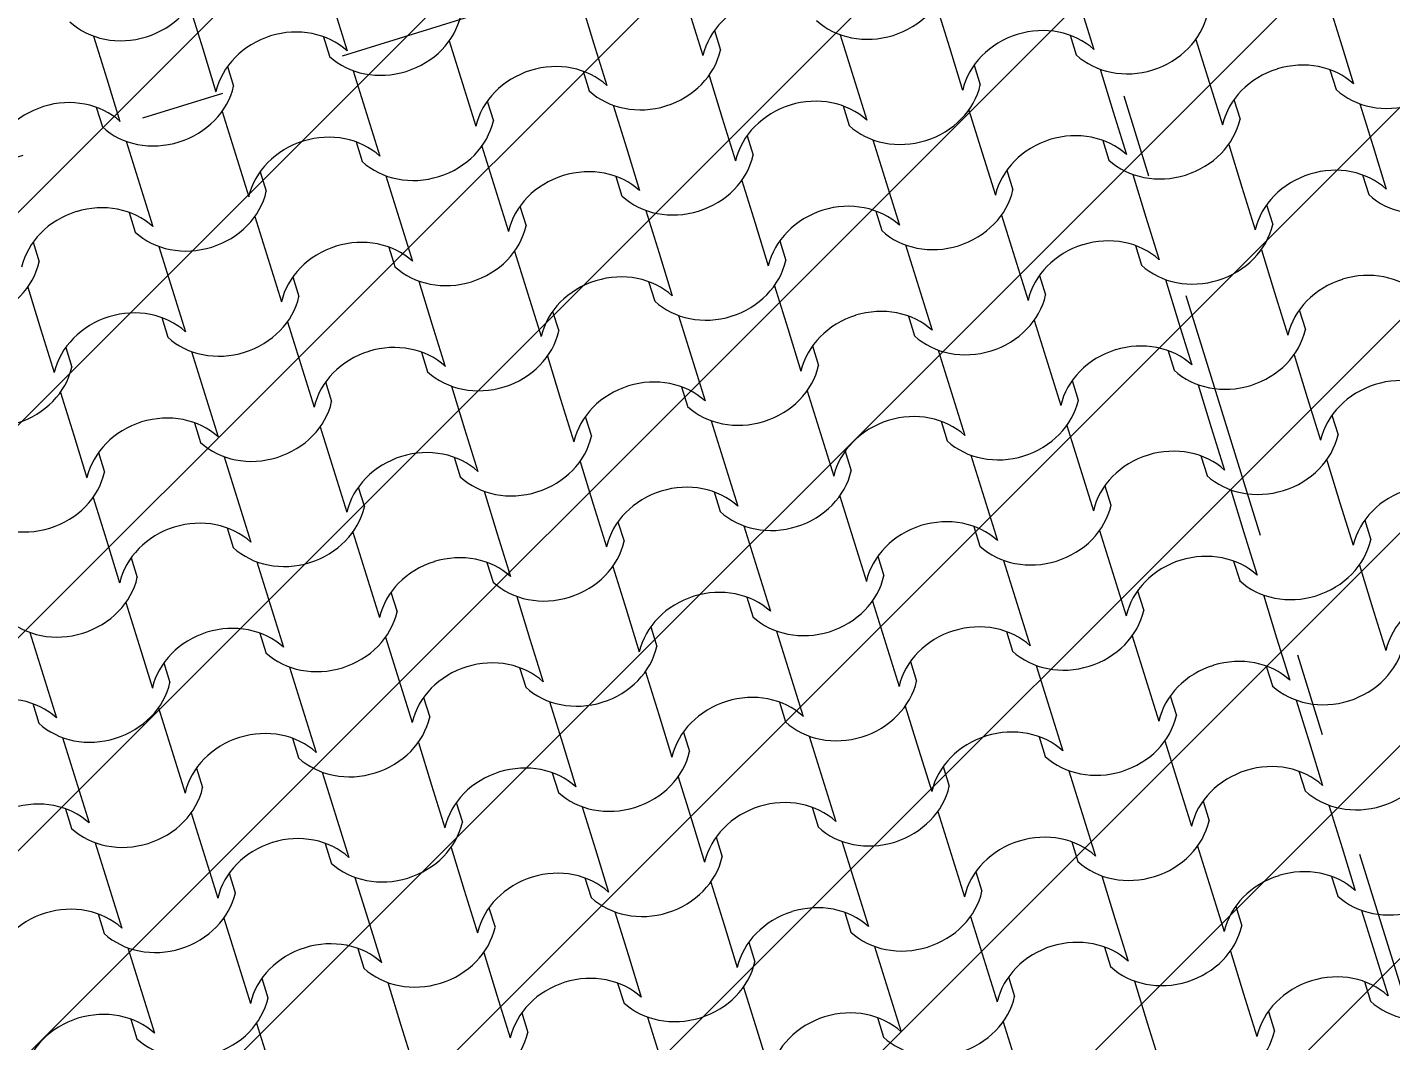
# Model space of a CAD drawing. Header units: metres. Extents: x -111189 to -108577, y -72951 to -72647.
# Drawn here: x -110188.942 to -110187.311, y -72663.861 to -72662.649 of the extents above; entities that cross this region are included whole.
import ezdxf

# ---------------------------------------------------------------- set-up
doc = ezdxf.new("R2010")
doc.units = ezdxf.units.M
doc.header["$MEASUREMENT"] = 0
doc.set_wipeout_variables(frame=1)
doc.linetypes.add('OTK - Traço Ponto CORTES_ALÇ', pattern=[0.6, 0.3, -0.15, 0, -0.15])
doc.linetypes.add('Wipeout_Contour', pattern=[1, 0, -1])
for name, color, linetype in [('00 - Cotas Implantação', 7, 'Continuous'), ('02 - PASSEIOS', 7, 'Continuous'), ('03 - COBERTURA', 7, 'Continuous'), ('13 - IMPLANTAÇÃO (apoio).Layer Apoio', 7, 'Continuous'), ('14 - CORTES.Marcadores', 7, 'Continuous')]:
    doc.layers.add(name, color=color, linetype=linetype)
doc.styles.add('ESTILO_GERADO_2', font='malgunsl.ttf')
doc.dimstyles.new('ESTILO_GERADO__1', dxfattribs={"dimtxt": 0.15, "dimasz": 0.095, "dimexe": 0.18, "dimexo": 0.5, "dimgap": 0, "dimtad": 1, "dimzin": 0, "dimdsep": 46, "dimtxsty": 'ESTILO_GERADO_2', "dimblk": 'ARROWHEAD_2', "dimblk1": 'ARROWHEAD_2', "dimblk2": 'ARROWHEAD_2', "dimcen": 0.09, "dimclrd": 7, "dimclre": 7, "dimclrt": 7, "dimadec": 0, "dimazin": 0, "dimtfac": 1, "dimtdec": 4, "dimtmove": 0, "dimatfit": 3, "dimfxl": 1, "dimtolj": 1, "dimtzin": 0, "dimarcsym": 0})

# ---------------------------------------------------------------- blocks, each defined once
blk = doc.blocks.new('Malha_8_1', base_point=(-111182.45, -72914.5203))
at = {"color": 254, "linetype": 'Wipeout_Contour', "lineweight": 0, "ltscale": 1861428.278801215}
blk.add_wipeout([(-111182.45, -72914.5203), (-111181.1398, -72916.9324), (-111179.283, -72920.3506), (-111178.6992, -72921.4255), (-111173.1932, -72931.5618), (-111171.3979, -72934.867), (-111163.9365, -72948.6033), (-111162.5896, -72948.18), (-111170.1617, -72934.1975), (-111171.9536, -72930.8885), (-111177.4458, -72920.7467), (-111178.0283, -72919.6711), (-111179.8807, -72916.2505), (-111181.0503, -72914.0907)], dxfattribs=at).dxf.layer = '02 - PASSEIOS'
blk = doc.blocks.new('Plano de Corte_1_1', base_point=(-111175.814, -72928.8103))
at = {"layer": '14 - CORTES.Marcadores', "color": 7, "linetype": 'OTK - Traço Ponto CORTES_ALÇ', "lineweight": 5}
blk.add_line((-111175.5275, -72928.7212), (-111154.4899, -72922.1814), dxfattribs=at)
blk = doc.blocks.new('*X121', base_point=(-110957.0649, -73026.2797))
at = {"layer": '03 - COBERTURA', "color": 253, "linetype": 'Continuous', "lineweight": 9}
for p, q in [((-111163.8794, -72925.1219), (-111163.8635, -72925.1729)), ((-111162.9862, -72925.1201), (-111162.9703, -72925.1712)), ((-111164.347, -72925.1293), (-111164.3311, -72925.1803)), ((-111164.1743, -72925.1316), (-111164.1584, -72925.1826)), ((-111163.7487, -72925.1372), (-111163.7328, -72925.1883)), ((-111163.4538, -72925.1276), (-111163.4379, -72925.1786)), ((-111163.2811, -72925.1298), (-111163.2652, -72925.1808)), ((-111163.7191, -72925.1583), (-111163.7118, -72925.1817)), ((-111164.4618, -72925.165), (-111164.4459, -72925.216)), ((-111164.1867, -72925.1657), (-111164.1794, -72925.1891)), ((-111164.0362, -72925.1707), (-111164.0204, -72925.2217)), ((-111163.8635, -72925.1729), (-111163.8477, -72925.2239)), ((-111163.5686, -72925.1633), (-111163.5527, -72925.2143)), ((-111163.2935, -72925.1639), (-111163.2862, -72925.1874)), ((-111163.143, -72925.1689), (-111163.1272, -72925.2199)), ((-111162.9703, -72925.1712), (-111162.9545, -72925.2222)), ((-111164.3311, -72925.1803), (-111164.3153, -72925.2314)), ((-111163.4379, -72925.1786), (-111163.4221, -72925.2296)), ((-111164.3015, -72925.2014), (-111164.2942, -72925.2248)), ((-111164.151, -72925.2064), (-111164.1352, -72925.2574)), ((-111163.876, -72925.207), (-111163.8687, -72925.2305)), ((-111163.4084, -72925.1996), (-111163.4011, -72925.2231)), ((-111163.2578, -72925.2046), (-111163.242, -72925.2556)), ((-111162.9828, -72925.2053), (-111162.9755, -72925.2287)), ((-111164.4459, -72925.216), (-111164.4301, -72925.2671)), ((-111164.0204, -72925.2217), (-111164.0045, -72925.2727)), ((-111163.7254, -72925.212), (-111163.7096, -72925.263)), ((-111163.5527, -72925.2143), (-111163.5369, -72925.2653)), ((-111163.1272, -72925.2199), (-111163.1113, -72925.2709)), ((-111163.0976, -72925.2409), (-111163.0903, -72925.2644)), ((-111164.4584, -72925.2501), (-111164.4511, -72925.2736)), ((-111164.3079, -72925.2551), (-111164.292, -72925.3061)), ((-111163.9908, -72925.2427), (-111163.9835, -72925.2662)), ((-111163.8403, -72925.2477), (-111163.8244, -72925.2987)), ((-111163.5652, -72925.2484), (-111163.5579, -72925.2718)), ((-111163.4147, -72925.2534), (-111163.3988, -72925.3044)), ((-111163.242, -72925.2556), (-111163.2261, -72925.3066)), ((-111162.9471, -72925.2459), (-111162.9312, -72925.297)), ((-111164.1352, -72925.2574), (-111164.1193, -72925.3084)), ((-111163.7096, -72925.263), (-111163.6937, -72925.314)), ((-111163.68, -72925.2841), (-111163.6727, -72925.3075)), ((-111163.5295, -72925.289), (-111163.5136, -72925.3401)), ((-111163.2544, -72925.2897), (-111163.2471, -72925.3132)), ((-111164.4227, -72925.2908), (-111164.4068, -72925.3418)), ((-111164.292, -72925.3061), (-111164.2761, -72925.3571)), ((-111164.1476, -72925.2915), (-111164.1403, -72925.3149)), ((-111163.9971, -72925.2965), (-111163.9812, -72925.3475)), ((-111163.8244, -72925.2987), (-111163.8085, -72925.3497)), ((-111163.3988, -72925.3044), (-111163.383, -72925.3554)), ((-111163.1039, -72925.2947), (-111163.0881, -72925.3457)), ((-111162.9312, -72925.297), (-111162.9154, -72925.348)), ((-111164.2624, -72925.3272), (-111164.2551, -72925.3506)), ((-111164.1119, -72925.3322), (-111164.0961, -72925.3832)), ((-111163.8369, -72925.3328), (-111163.8296, -72925.3563)), ((-111163.6863, -72925.3378), (-111163.6705, -72925.3888)), ((-111163.3693, -72925.3254), (-111163.362, -72925.3489)), ((-111163.2187, -72925.3304), (-111163.2029, -72925.3814)), ((-111162.9437, -72925.331), (-111162.9364, -72925.3545)), ((-111164.4068, -72925.3418), (-111164.391, -72925.3928)), ((-111163.9812, -72925.3475), (-111163.9654, -72925.3985)), ((-111163.5136, -72925.3401), (-111163.4978, -72925.3911)), ((-111163.0881, -72925.3457), (-111163.0722, -72925.3967)), ((-111163.9517, -72925.3685), (-111163.9444, -72925.392)), ((-111163.0585, -72925.3667), (-111163.0512, -72925.3902)), ((-111164.4193, -72925.3759), (-111164.412, -72925.3994)), ((-111164.2688, -72925.3809), (-111164.2529, -72925.4319)), ((-111164.0961, -72925.3832), (-111164.0802, -72925.4342)), ((-111163.8012, -72925.3735), (-111163.7853, -72925.4245)), ((-111163.5261, -72925.3742), (-111163.5188, -72925.3976)), ((-111163.3756, -72925.3791), (-111163.3597, -72925.4302)), ((-111163.2029, -72925.3814), (-111163.187, -72925.4324)), ((-111163.6705, -72925.3888), (-111163.6546, -72925.4398)), ((-111164.5341, -72925.4116), (-111164.5268, -72925.4351)), ((-111164.3836, -72925.4166), (-111164.3677, -72925.4676)), ((-111164.1085, -72925.4173), (-111164.1012, -72925.4407)), ((-111163.6409, -72925.4098), (-111163.6336, -72925.4333)), ((-111163.4904, -72925.4148), (-111163.4745, -72925.4658)), ((-111163.2153, -72925.4155), (-111163.208, -72925.4389)), ((-111164.2529, -72925.4319), (-111164.237, -72925.4829)), ((-111163.958, -72925.4222), (-111163.9421, -72925.4733)), ((-111163.7853, -72925.4245), (-111163.7694, -72925.4755)), ((-111163.3597, -72925.4302), (-111163.3439, -72925.4812)), ((-111163.0648, -72925.4205), (-111163.049, -72925.4715)), ((-111164.2233, -72925.453), (-111164.216, -72925.4764)), ((-111163.3301, -72925.4512), (-111163.3229, -72925.4746)), ((-111164.5404, -72925.4654), (-111164.5246, -72925.5164)), ((-111164.3677, -72925.4676), (-111164.3519, -72925.5186)), ((-111164.0728, -72925.4579), (-111164.057, -72925.509)), ((-111163.7977, -72925.4586), (-111163.7905, -72925.4821)), ((-111163.6472, -72925.4636), (-111163.6314, -72925.5146)), ((-111163.4745, -72925.4658), (-111163.4587, -72925.5169)), ((-111163.1796, -72925.4562), (-111163.1638, -72925.5072)), ((-111163.9421, -72925.4733), (-111163.9263, -72925.5243)), ((-111163.049, -72925.4715), (-111163.0331, -72925.5225)), ((-111164.3802, -72925.5017), (-111164.3729, -72925.5252)), ((-111163.9126, -72925.4943), (-111163.9053, -72925.5177)), ((-111163.7621, -72925.4993), (-111163.7462, -72925.5503)), ((-111163.487, -72925.4999), (-111163.4797, -72925.5234)), ((-111163.0194, -72925.4925), (-111163.0121, -72925.516)), ((-111164.5246, -72925.5164), (-111164.5087, -72925.5674)), ((-111164.2297, -72925.5067), (-111164.2138, -72925.5577)), ((-111164.057, -72925.509), (-111164.0411, -72925.56)), ((-111163.6314, -72925.5146), (-111163.6155, -72925.5656)), ((-111163.3365, -72925.5049), (-111163.3206, -72925.5559)), ((-111163.1638, -72925.5072), (-111163.1479, -72925.5582)), ((-111164.495, -72925.5374), (-111164.4877, -72925.5609)), ((-111164.3445, -72925.5424), (-111164.3286, -72925.5934)), ((-111164.0694, -72925.543), (-111164.0621, -72925.5665)), ((-111163.9189, -72925.548), (-111163.903, -72925.5991)), ((-111163.7462, -72925.5503), (-111163.7303, -72925.6013)), ((-111163.6018, -72925.5356), (-111163.5945, -72925.5591)), ((-111163.4513, -72925.5406), (-111163.4354, -72925.5916)), ((-111163.1762, -72925.5413), (-111163.1689, -72925.5647)), ((-111163.0257, -72925.5463), (-111163.0099, -72925.5973)), ((-111164.2138, -72925.5577), (-111164.1979, -72925.6087)), ((-111163.3206, -72925.5559), (-111163.3048, -72925.607)), ((-111164.1842, -72925.5787), (-111164.1769, -72925.6022)), ((-111163.291, -72925.577), (-111163.2838, -72925.6004)), ((-111163.1405, -72925.582), (-111163.1247, -72925.633)), ((-111164.5013, -72925.5911), (-111164.4855, -72925.6422)), ((-111164.3286, -72925.5934), (-111164.3128, -72925.6444)), ((-111164.0337, -72925.5837), (-111164.0179, -72925.6347)), ((-111163.903, -72925.5991), (-111163.8872, -72925.6501)), ((-111163.7586, -72925.5844), (-111163.7514, -72925.6078)), ((-111163.6081, -72925.5894), (-111163.5923, -72925.6404)), ((-111163.4354, -72925.5916), (-111163.4196, -72925.6427)), ((-111163.0099, -72925.5973), (-111162.994, -72925.6483)), ((-111164.3411, -72925.6275), (-111164.3338, -72925.651)), ((-111163.8735, -72925.6201), (-111163.8662, -72925.6435)), ((-111163.723, -72925.6251), (-111163.7071, -72925.6761)), ((-111163.4479, -72925.6257), (-111163.4406, -72925.6492)), ((-111163.2974, -72925.6307), (-111163.2815, -72925.6817)), ((-111162.9803, -72925.6183), (-111162.973, -72925.6418)), ((-111164.4855, -72925.6422), (-111164.4696, -72925.6932)), ((-111164.1906, -72925.6325), (-111164.1747, -72925.6835)), ((-111164.0179, -72925.6347), (-111164.002, -72925.6858)), ((-111163.5923, -72925.6404), (-111163.5764, -72925.6914)), ((-111163.1247, -72925.633), (-111163.1088, -72925.684)), ((-111164.4559, -72925.6632), (-111164.4486, -72925.6866)), ((-111163.5627, -72925.6614), (-111163.5554, -72925.6849)), ((-111164.3054, -72925.6682), (-111164.2895, -72925.7192)), ((-111164.0303, -72925.6688), (-111164.023, -72925.6923)), ((-111163.8798, -72925.6738), (-111163.8639, -72925.7248)), ((-111163.7071, -72925.6761), (-111163.6912, -72925.7271)), ((-111163.4122, -72925.6664), (-111163.3963, -72925.7174)), ((-111163.1371, -72925.6671), (-111163.1298, -72925.6905)), ((-111162.9866, -72925.6721), (-111162.9708, -72925.7231)), ((-111164.1747, -72925.6835), (-111164.1588, -72925.7345)), ((-111163.2815, -72925.6817), (-111163.2657, -72925.7327)), ((-111164.1451, -72925.7045), (-111164.1378, -72925.728)), ((-111163.9946, -72925.7095), (-111163.9788, -72925.7605)), ((-111163.7195, -72925.7102), (-111163.7123, -72925.7336)), ((-111163.2519, -72925.7028), (-111163.2447, -72925.7262)), ((-111163.1014, -72925.7078), (-111163.0856, -72925.7588)), ((-111164.4622, -72925.7169), (-111164.4464, -72925.7679)), ((-111164.2895, -72925.7192), (-111164.2737, -72925.7702)), ((-111163.8639, -72925.7248), (-111163.8481, -72925.7759)), ((-111163.569, -72925.7152), (-111163.5532, -72925.7662)), ((-111163.3963, -72925.7174), (-111163.3805, -72925.7684)), ((-111162.9708, -72925.7231), (-111162.9549, -72925.7741)), ((-111163.8344, -72925.7459), (-111163.8271, -72925.7693)), ((-111162.9412, -72925.7441), (-111162.9339, -72925.7676)), ((-111164.302, -72925.7533), (-111164.2947, -72925.7767)), ((-111164.1515, -72925.7583), (-111164.1356, -72925.8093)), ((-111163.9788, -72925.7605), (-111163.9629, -72925.8115)), ((-111163.6839, -72925.7509), (-111163.668, -72925.8019)), ((-111163.4088, -72925.7515), (-111163.4015, -72925.775)), ((-111163.2583, -72925.7565), (-111163.2424, -72925.8075)), ((-111163.0856, -72925.7588), (-111163.0697, -72925.8098)), ((-111164.4464, -72925.7679), (-111164.4305, -72925.819)), ((-111163.5532, -72925.7662), (-111163.5373, -72925.8172)), ((-111164.4168, -72925.789), (-111164.4095, -72925.8124)), ((-111164.2663, -72925.794), (-111164.2504, -72925.845)), ((-111163.9912, -72925.7946), (-111163.9839, -72925.8181)), ((-111163.5236, -72925.7872), (-111163.5163, -72925.8107)), ((-111163.3731, -72925.7922), (-111163.3572, -72925.8432)), ((-111163.098, -72925.7929), (-111163.0907, -72925.8163)), ((-111164.1356, -72925.8093), (-111164.1197, -72925.8603)), ((-111163.8407, -72925.7996), (-111163.8248, -72925.8506)), ((-111163.668, -72925.8019), (-111163.6521, -72925.8529)), ((-111163.2424, -72925.8075), (-111163.2266, -72925.8585)), ((-111162.9475, -72925.7979), (-111162.9317, -72925.8489)), ((-111164.4231, -72925.8427), (-111164.4073, -72925.8937)), ((-111164.106, -72925.8303), (-111164.0987, -72925.8538)), ((-111163.9555, -72925.8353), (-111163.9397, -72925.8863)), ((-111163.6804, -72925.836), (-111163.6731, -72925.8594)), ((-111163.5299, -72925.841), (-111163.5141, -72925.892)), ((-111163.3572, -72925.8432), (-111163.3414, -72925.8942)), ((-111163.2128, -72925.8286), (-111163.2055, -72925.852)), ((-111163.0623, -72925.8335), (-111163.0465, -72925.8846)), ((-111164.2504, -72925.845), (-111164.2346, -72925.896)), ((-111163.8248, -72925.8506), (-111163.809, -72925.9016)), ((-111162.9317, -72925.8489), (-111162.9158, -72925.8999)), ((-111163.7953, -72925.8717), (-111163.788, -72925.8951)), ((-111163.6447, -72925.8767), (-111163.6289, -72925.9277)), ((-111164.5379, -72925.8784), (-111164.5221, -72925.9294)), ((-111164.2629, -72925.8791), (-111164.2556, -72925.9025)), ((-111164.1124, -72925.8841), (-111164.0965, -72925.9351)), ((-111163.9397, -72925.8863), (-111163.9238, -72925.9373)), ((-111163.5141, -72925.892), (-111163.4982, -72925.943)), ((-111163.3697, -72925.8773), (-111163.3624, -72925.9008)), ((-111163.2192, -72925.8823), (-111163.2033, -72925.9333)), ((-111163.0465, -72925.8846), (-111163.0306, -72925.9356)), ((-111164.4073, -72925.8937), (-111164.3914, -72925.9448)), ((-111164.3777, -72925.9148), (-111164.3704, -72925.9382)), ((-111164.2272, -72925.9198), (-111164.2113, -72925.9708)), ((-111163.9521, -72925.9204), (-111163.9448, -72925.9439)), ((-111163.8016, -72925.9254), (-111163.7857, -72925.9764)), ((-111163.4845, -72925.913), (-111163.4772, -72925.9365)), ((-111163.334, -72925.918), (-111163.3181, -72925.969)), ((-111163.0589, -72925.9187), (-111163.0516, -72925.9421)), ((-111164.5221, -72925.9294), (-111164.5062, -72925.9804)), ((-111164.0965, -72925.9351), (-111164.0806, -72925.9861)), ((-111163.6289, -72925.9277), (-111163.613, -72925.9787)), ((-111163.2033, -72925.9333), (-111163.1875, -72925.9843)), ((-111164.0669, -72925.9561), (-111164.0596, -72925.9796)), ((-111163.1737, -72925.9543), (-111163.1664, -72925.9778)), ((-111164.5345, -72925.9635), (-111164.5272, -72925.987)), ((-111164.384, -72925.9685), (-111164.3681, -72926.0195)), ((-111164.2113, -72925.9708), (-111164.1954, -72926.0218)), ((-111163.9164, -72925.9611), (-111163.9005, -72926.0121)), ((-111163.6413, -72925.9618), (-111163.634, -72925.9852)), ((-111163.4908, -72925.9667), (-111163.475, -72926.0178)), ((-111163.3181, -72925.969), (-111163.3023, -72926.02)), ((-111163.0232, -72925.9593), (-111163.0074, -72926.0103)), ((-111163.7857, -72925.9764), (-111163.7699, -72926.0274)), ((-111164.4988, -72926.0042), (-111164.483, -72926.0552)), ((-111164.2238, -72926.0049), (-111164.2165, -72926.0283)), ((-111163.7562, -72925.9975), (-111163.7489, -72926.0209)), ((-111163.6056, -72926.0024), (-111163.5898, -72926.0535)), ((-111163.3306, -72926.0031), (-111163.3233, -72926.0266)), ((-111164.3681, -72926.0195), (-111164.3523, -72926.0705)), ((-111164.0732, -72926.0099), (-111164.0574, -72926.0609)), ((-111163.9005, -72926.0121), (-111163.8847, -72926.0631)), ((-111163.475, -72926.0178), (-111163.4591, -72926.0688)), ((-111163.1801, -72926.0081), (-111163.1642, -72926.0591)), ((-111163.0074, -72926.0103), (-111162.9915, -72926.0614)), ((-111163.4454, -72926.0388), (-111163.4381, -72926.0622)), ((-111164.483, -72926.0552), (-111164.4671, -72926.1062)), ((-111164.3386, -72926.0406), (-111164.3313, -72926.064)), ((-111164.1881, -72926.0455), (-111164.1722, -72926.0966)), ((-111163.913, -72926.0462), (-111163.9057, -72926.0697)), ((-111163.7625, -72926.0512), (-111163.7466, -72926.1022)), ((-111163.5898, -72926.0535), (-111163.5739, -72926.1045)), ((-111163.2949, -72926.0438), (-111163.279, -72926.0948)), ((-111163.0198, -72926.0444), (-111163.0125, -72926.0679)), ((-111164.0574, -72926.0609), (-111164.0415, -72926.1119)), ((-111163.1642, -72926.0591), (-111163.1484, -72926.1101)), ((-111164.0278, -72926.0819), (-111164.0205, -72926.1054)), ((-111163.8773, -72926.0869), (-111163.8614, -72926.1379)), ((-111163.6022, -72926.0875), (-111163.5949, -72926.111)), ((-111163.1346, -72926.0801), (-111163.1273, -72926.1036)), ((-111162.9841, -72926.0851), (-111162.9683, -72926.1361)), ((-111164.4954, -72926.0893), (-111164.4881, -72926.1128)), ((-111164.3449, -72926.0943), (-111164.329, -72926.1453)), ((-111164.1722, -72926.0966), (-111164.1563, -72926.1476)), ((-111163.7466, -72926.1022), (-111163.7308, -72926.1532)), ((-111163.4517, -72926.0925), (-111163.4359, -72926.1436)), ((-111163.279, -72926.0948), (-111163.2632, -72926.1458)), ((-111164.4597, -72926.13), (-111164.4439, -72926.181)), ((-111164.1846, -72926.1307), (-111164.1774, -72926.1541)), ((-111164.0341, -72926.1356), (-111164.0183, -72926.1867)), ((-111163.8614, -72926.1379), (-111163.8456, -72926.1889)), ((-111163.717, -72926.1232), (-111163.7098, -72926.1467)), ((-111163.5665, -72926.1282), (-111163.5507, -72926.1792)), ((-111163.2915, -72926.1289), (-111163.2842, -72926.1523)), ((-111163.141, -72926.1339), (-111163.1251, -72926.1849)), ((-111162.9683, -72926.1361), (-111162.9524, -72926.1872)), ((-111164.329, -72926.1453), (-111164.3132, -72926.1963)), ((-111163.4359, -72926.1436), (-111163.42, -72926.1946)), ((-111164.2995, -72926.1663), (-111164.2922, -72926.1898)), ((-111163.4063, -72926.1646), (-111163.399, -72926.188)), ((-111163.2558, -72926.1696), (-111163.2399, -72926.2206)), ((-111162.9807, -72926.1702), (-111162.9734, -72926.1937)), ((-111164.4439, -72926.181), (-111164.428, -72926.232)), ((-111164.149, -72926.1713), (-111164.1331, -72926.2223)), ((-111164.0183, -72926.1867), (-111164.0024, -72926.2377)), ((-111163.8739, -72926.172), (-111163.8666, -72926.1954)), ((-111163.7234, -72926.177), (-111163.7075, -72926.228)), ((-111163.5507, -72926.1792), (-111163.5348, -72926.2303)), ((-111163.1251, -72926.1849), (-111163.1093, -72926.2359)), ((-111164.4563, -72926.2151), (-111164.449, -72926.2386)), ((-111163.9887, -72926.2077), (-111163.9814, -72926.2311)), ((-111163.8382, -72926.2127), (-111163.8223, -72926.2637)), ((-111163.5631, -72926.2133), (-111163.5558, -72926.2368)), ((-111163.4126, -72926.2183), (-111163.3968, -72926.2693)), ((-111163.0955, -72926.2059), (-111163.0882, -72926.2294)), ((-111162.945, -72926.2109), (-111162.9292, -72926.2619)), ((-111164.3058, -72926.2201), (-111164.2899, -72926.2711)), ((-111164.1331, -72926.2223), (-111164.1172, -72926.2734)), ((-111163.7075, -72926.228), (-111163.6917, -72926.279)), ((-111163.2399, -72926.2206), (-111163.2241, -72926.2716)), ((-111163.6779, -72926.249), (-111163.6707, -72926.2725)), ((-111164.4206, -72926.2558), (-111164.4048, -72926.3068)), ((-111164.1455, -72926.2564), (-111164.1383, -72926.2799)), ((-111163.995, -72926.2614), (-111163.9792, -72926.3124)), ((-111163.8223, -72926.2637), (-111163.8065, -72926.3147)), ((-111163.5274, -72926.254), (-111163.5116, -72926.305)), ((-111163.2524, -72926.2547), (-111163.2451, -72926.2781)), ((-111163.1019, -72926.2597), (-111163.086, -72926.3107)), ((-111162.9292, -72926.2619), (-111162.9133, -72926.3129)), ((-111164.2899, -72926.2711), (-111164.2741, -72926.3221)), ((-111163.3968, -72926.2693), (-111163.3809, -72926.3204)), ((-111164.2604, -72926.2921), (-111164.2531, -72926.3156)), ((-111164.1099, -72926.2971), (-111164.094, -72926.3481)), ((-111163.8348, -72926.2978), (-111163.8275, -72926.3212)), ((-111163.3672, -72926.2904), (-111163.3599, -72926.3138)), ((-111163.2167, -72926.2954), (-111163.2008, -72926.3464)), ((-111162.9416, -72926.296), (-111162.9343, -72926.3195)), ((-111164.4048, -72926.3068), (-111164.3889, -72926.3578)), ((-111163.9792, -72926.3124), (-111163.9633, -72926.3635)), ((-111163.6843, -72926.3028), (-111163.6684, -72926.3538)), ((-111163.5116, -72926.305), (-111163.4957, -72926.356)), ((-111163.086, -72926.3107), (-111163.0701, -72926.3617)), ((-111163.9496, -72926.3335), (-111163.9423, -72926.3569)), ((-111163.0564, -72926.3317), (-111163.0491, -72926.3552)), ((-111164.4172, -72926.3409), (-111164.4099, -72926.3643)), ((-111164.2667, -72926.3459), (-111164.2508, -72926.3969)), ((-111164.094, -72926.3481), (-111164.0781, -72926.3992)), ((-111163.7991, -72926.3385), (-111163.7832, -72926.3895)), ((-111163.524, -72926.3391), (-111163.5167, -72926.3626)), ((-111163.3735, -72926.3441), (-111163.3577, -72926.3951)), ((-111163.2008, -72926.3464), (-111163.185, -72926.3974)), ((-111163.6684, -72926.3538), (-111163.6526, -72926.4048))]:
    blk.add_line(p, q, dxfattribs=at)
for centre, major_axis, start_param, end_param in [((-111164.4225, -72925.0888), (0.0878, 0.0273), 3.607672, 5.817106), ((-111163.5293, -72925.0871), (0.0878, 0.0273), 3.607672, 5.817106), ((-111163.6432, -72925.1989), (0.0883, 0.0274), 1.573772, 2.670554), ((-111164.1117, -72925.1302), (0.0878, 0.0273), 3.607672, 5.817106), ((-111163.2186, -72925.1284), (0.0878, 0.0273), 3.607672, 5.817106), ((-111164.2262, -72925.2422), (0.0883, 0.0274), 0.471039, 1.56782), ((-111163.333, -72925.2404), (0.0883, 0.0274), 0.471039, 1.56782), ((-111164.2257, -72925.242), (0.0883, 0.0274), 1.573772, 2.670554), ((-111163.3325, -72925.2402), (0.0883, 0.0274), 1.573772, 2.670554), ((-111163.801, -72925.1715), (0.0878, 0.0273), 3.607672, 5.817106), ((-111162.9078, -72925.1698), (0.0878, 0.0273), 3.607672, 5.817106), ((-111163.9149, -72925.2834), (0.0883, 0.0274), 1.573772, 2.670554), ((-111163.9154, -72925.2835), (0.0883, 0.0274), 0.471039, 1.56782), ((-111163.0217, -72925.2816), (0.0883, 0.0274), 1.573772, 2.670554), ((-111163.0222, -72925.2817), (0.0883, 0.0274), 0.471039, 1.56782), ((-111163.4902, -72925.2129), (0.0878, 0.0273), 3.607672, 5.817106), ((-111164.4978, -72925.3266), (0.0883, 0.0274), 0.471039, 1.56782), ((-111164.3834, -72925.2146), (0.0878, 0.0273), 3.607672, 5.817106), ((-111163.6047, -72925.3249), (0.0883, 0.0274), 0.471039, 1.56782), ((-111164.4973, -72925.3265), (0.0883, 0.0274), 1.573772, 2.670554), ((-111163.6041, -72925.3247), (0.0883, 0.0274), 1.573772, 2.670554), ((-111164.0726, -72925.256), (0.0878, 0.0273), 3.607672, 5.817106), ((-111163.1795, -72925.2542), (0.0878, 0.0273), 3.607672, 5.817106), ((-111164.1871, -72925.368), (0.0883, 0.0274), 0.471039, 1.56782), ((-111163.2934, -72925.366), (0.0883, 0.0274), 1.573772, 2.670554), ((-111163.2939, -72925.3662), (0.0883, 0.0274), 0.471039, 1.56782), ((-111164.1866, -72925.3678), (0.0883, 0.0274), 1.573772, 2.670554), ((-111162.8687, -72925.2956), (0.0878, 0.0273), 3.607672, 5.817106), ((-111163.8763, -72925.4093), (0.0883, 0.0274), 0.471039, 1.56782), ((-111163.7619, -72925.2973), (0.0878, 0.0273), 3.607672, 5.817106), ((-111162.9831, -72925.4075), (0.0883, 0.0274), 0.471039, 1.56782), ((-111163.8758, -72925.4091), (0.0883, 0.0274), 1.573772, 2.670554), ((-111162.9826, -72925.4074), (0.0883, 0.0274), 1.573772, 2.670554), ((-111164.3443, -72925.3404), (0.0878, 0.0273), 3.607672, 5.817106), ((-111163.4511, -72925.3387), (0.0878, 0.0273), 3.607672, 5.817106), ((-111164.4587, -72925.4524), (0.0883, 0.0274), 0.471039, 1.56782), ((-111163.5656, -72925.4506), (0.0883, 0.0274), 0.471039, 1.56782), ((-111164.4582, -72925.4522), (0.0883, 0.0274), 1.573772, 2.670554), ((-111163.565, -72925.4505), (0.0883, 0.0274), 1.573772, 2.670554), ((-111164.0335, -72925.3818), (0.0878, 0.0273), 3.607672, 5.817106), ((-111163.1404, -72925.38), (0.0878, 0.0273), 3.607672, 5.817106), ((-111164.1474, -72925.4936), (0.0883, 0.0274), 1.573772, 2.670554), ((-111164.148, -72925.4938), (0.0883, 0.0274), 0.471039, 1.56782), ((-111163.2543, -72925.4918), (0.0883, 0.0274), 1.573772, 2.670554), ((-111163.2548, -72925.492), (0.0883, 0.0274), 0.471039, 1.56782), ((-111164.616, -72925.4249), (0.0878, 0.0273), 3.607672, 5.817106), ((-111163.7228, -72925.4231), (0.0878, 0.0273), 3.607672, 5.817106), ((-111163.8372, -72925.5351), (0.0883, 0.0274), 0.471039, 1.56782), ((-111162.944, -72925.5333), (0.0883, 0.0274), 0.471039, 1.56782), ((-111163.8367, -72925.5349), (0.0883, 0.0274), 1.573772, 2.670554), ((-111162.9435, -72925.5332), (0.0883, 0.0274), 1.573772, 2.670554), ((-111164.3052, -72925.4662), (0.0878, 0.0273), 3.607672, 5.817106), ((-111163.412, -72925.4645), (0.0878, 0.0273), 3.607672, 5.817106), ((-111164.4191, -72925.578), (0.0883, 0.0274), 1.573772, 2.670554), ((-111164.4196, -72925.5782), (0.0883, 0.0274), 0.471039, 1.56782), ((-111163.5259, -72925.5763), (0.0883, 0.0274), 1.573772, 2.670554), ((-111163.5265, -72925.5764), (0.0883, 0.0274), 0.471039, 1.56782), ((-111163.9944, -72925.5076), (0.0878, 0.0273), 3.607672, 5.817106), ((-111163.1013, -72925.5058), (0.0878, 0.0273), 3.607672, 5.817106), ((-111164.1089, -72925.6195), (0.0883, 0.0274), 0.471039, 1.56782), ((-111163.2157, -72925.6178), (0.0883, 0.0274), 0.471039, 1.56782), ((-111164.1083, -72925.6194), (0.0883, 0.0274), 1.573772, 2.670554), ((-111163.2152, -72925.6176), (0.0883, 0.0274), 1.573772, 2.670554), ((-111164.5769, -72925.5507), (0.0878, 0.0273), 3.607672, 5.817106), ((-111163.6837, -72925.5489), (0.0878, 0.0273), 3.607672, 5.817106), ((-111163.7976, -72925.6607), (0.0883, 0.0274), 1.573772, 2.670554), ((-111163.7981, -72925.6609), (0.0883, 0.0274), 0.471039, 1.56782), ((-111162.9044, -72925.659), (0.0883, 0.0274), 1.573772, 2.670554), ((-111162.9049, -72925.6591), (0.0883, 0.0274), 0.471039, 1.56782), ((-111164.2661, -72925.592), (0.0878, 0.0273), 3.607672, 5.817106), ((-111163.4874, -72925.7022), (0.0883, 0.0274), 0.471039, 1.56782), ((-111163.3729, -72925.5902), (0.0878, 0.0273), 3.607672, 5.817106), ((-111164.38, -72925.7038), (0.0883, 0.0274), 1.573772, 2.670554), ((-111164.3805, -72925.704), (0.0883, 0.0274), 0.471039, 1.56782), ((-111163.4868, -72925.7021), (0.0883, 0.0274), 1.573772, 2.670554), ((-111163.9553, -72925.6333), (0.0878, 0.0273), 3.607672, 5.817106), ((-111163.0622, -72925.6316), (0.0878, 0.0273), 3.607672, 5.817106), ((-111164.0698, -72925.7453), (0.0883, 0.0274), 0.471039, 1.56782), ((-111163.1766, -72925.7436), (0.0883, 0.0274), 0.471039, 1.56782), ((-111164.0692, -72925.7452), (0.0883, 0.0274), 1.573772, 2.670554), ((-111163.1761, -72925.7434), (0.0883, 0.0274), 1.573772, 2.670554), ((-111164.5378, -72925.6765), (0.0878, 0.0273), 3.607672, 5.817106), ((-111163.6446, -72925.6747), (0.0878, 0.0273), 3.607672, 5.817106), ((-111163.7585, -72925.7865), (0.0883, 0.0274), 1.573772, 2.670554), ((-111163.759, -72925.7867), (0.0883, 0.0274), 0.471039, 1.56782), ((-111162.8653, -72925.7847), (0.0883, 0.0274), 1.573772, 2.670554), ((-111164.227, -72925.7178), (0.0878, 0.0273), 3.607672, 5.817106), ((-111163.3338, -72925.716), (0.0878, 0.0273), 3.607672, 5.817106), ((-111164.3414, -72925.8298), (0.0883, 0.0274), 0.471039, 1.56782), ((-111163.4482, -72925.828), (0.0883, 0.0274), 0.471039, 1.56782), ((-111164.3409, -72925.8296), (0.0883, 0.0274), 1.573772, 2.670554), ((-111163.4477, -72925.8278), (0.0883, 0.0274), 1.573772, 2.670554), ((-111163.9162, -72925.7591), (0.0878, 0.0273), 3.607672, 5.817106), ((-111163.0231, -72925.7574), (0.0878, 0.0273), 3.607672, 5.817106), ((-111164.0301, -72925.871), (0.0883, 0.0274), 1.573772, 2.670554), ((-111164.0307, -72925.8711), (0.0883, 0.0274), 0.471039, 1.56782), ((-111163.137, -72925.8692), (0.0883, 0.0274), 1.573772, 2.670554), ((-111163.1375, -72925.8694), (0.0883, 0.0274), 0.471039, 1.56782), ((-111163.6055, -72925.8005), (0.0878, 0.0273), 3.607672, 5.817106), ((-111164.4986, -72925.8022), (0.0878, 0.0273), 3.607672, 5.817106), ((-111163.7199, -72925.9125), (0.0883, 0.0274), 0.471039, 1.56782), ((-111163.7194, -72925.9123), (0.0883, 0.0274), 1.573772, 2.670554), ((-111162.8262, -72925.9105), (0.0883, 0.0274), 1.573772, 2.670554), ((-111164.1879, -72925.8436), (0.0878, 0.0273), 3.607672, 5.817106), ((-111163.2947, -72925.8418), (0.0878, 0.0273), 3.607672, 5.817106), ((-111164.3023, -72925.9556), (0.0883, 0.0274), 0.471039, 1.56782), ((-111163.4086, -72925.9536), (0.0883, 0.0274), 1.573772, 2.670554), ((-111163.4091, -72925.9538), (0.0883, 0.0274), 0.471039, 1.56782), ((-111164.3018, -72925.9554), (0.0883, 0.0274), 1.573772, 2.670554), ((-111162.984, -72925.8832), (0.0878, 0.0273), 3.607672, 5.817106), ((-111163.9916, -72925.9969), (0.0883, 0.0274), 0.471039, 1.56782), ((-111163.8771, -72925.8849), (0.0878, 0.0273), 3.607672, 5.817106), ((-111163.0984, -72925.9951), (0.0883, 0.0274), 0.471039, 1.56782), ((-111163.991, -72925.9967), (0.0883, 0.0274), 1.573772, 2.670554), ((-111163.0979, -72925.995), (0.0883, 0.0274), 1.573772, 2.670554), ((-111164.4595, -72925.928), (0.0878, 0.0273), 3.607672, 5.817106), ((-111163.5664, -72925.9263), (0.0878, 0.0273), 3.607672, 5.817106), ((-111164.574, -72926.04), (0.0883, 0.0274), 0.471039, 1.56782), ((-111163.6808, -72926.0382), (0.0883, 0.0274), 0.471039, 1.56782), ((-111163.6803, -72926.0381), (0.0883, 0.0274), 1.573772, 2.670554), ((-111164.1488, -72925.9694), (0.0878, 0.0273), 3.607672, 5.817106), ((-111163.2556, -72925.9676), (0.0878, 0.0273), 3.607672, 5.817106), ((-111164.2627, -72926.0812), (0.0883, 0.0274), 1.573772, 2.670554), ((-111164.2632, -72926.0814), (0.0883, 0.0274), 0.471039, 1.56782), ((-111163.3695, -72926.0794), (0.0883, 0.0274), 1.573772, 2.670554), ((-111163.37, -72926.0796), (0.0883, 0.0274), 0.471039, 1.56782), ((-111163.838, -72926.0107), (0.0878, 0.0273), 3.607672, 5.817106), ((-111162.9448, -72926.0089), (0.0878, 0.0273), 3.607672, 5.817106), ((-111163.9525, -72926.1227), (0.0883, 0.0274), 0.471039, 1.56782), ((-111163.0593, -72926.1209), (0.0883, 0.0274), 0.471039, 1.56782), ((-111163.9519, -72926.1225), (0.0883, 0.0274), 1.573772, 2.670554), ((-111163.0588, -72926.1208), (0.0883, 0.0274), 1.573772, 2.670554), ((-111164.4204, -72926.0538), (0.0878, 0.0273), 3.607672, 5.817106), ((-111163.5273, -72926.0521), (0.0878, 0.0273), 3.607672, 5.817106), ((-111164.5349, -72926.1658), (0.0883, 0.0274), 0.471039, 1.56782), ((-111163.6412, -72926.1639), (0.0883, 0.0274), 1.573772, 2.670554), ((-111163.6417, -72926.164), (0.0883, 0.0274), 0.471039, 1.56782), ((-111164.1097, -72926.0952), (0.0878, 0.0273), 3.607672, 5.817106), ((-111163.2165, -72926.0934), (0.0878, 0.0273), 3.607672, 5.817106), ((-111164.2241, -72926.2071), (0.0883, 0.0274), 0.471039, 1.56782), ((-111163.3309, -72926.2054), (0.0883, 0.0274), 0.471039, 1.56782), ((-111164.2236, -72926.207), (0.0883, 0.0274), 1.573772, 2.670554), ((-111163.3304, -72926.2052), (0.0883, 0.0274), 1.573772, 2.670554), ((-111163.7989, -72926.1365), (0.0878, 0.0273), 3.607672, 5.817106), ((-111162.9057, -72926.1347), (0.0878, 0.0273), 3.607672, 5.817106), ((-111163.9134, -72926.2485), (0.0883, 0.0274), 0.471039, 1.56782), ((-111163.0197, -72926.2466), (0.0883, 0.0274), 1.573772, 2.670554), ((-111163.0202, -72926.2467), (0.0883, 0.0274), 0.471039, 1.56782), ((-111163.9128, -72926.2483), (0.0883, 0.0274), 1.573772, 2.670554), ((-111164.3813, -72926.1796), (0.0878, 0.0273), 3.607672, 5.817106), ((-111163.6026, -72926.2898), (0.0883, 0.0274), 0.471039, 1.56782), ((-111163.4882, -72926.1778), (0.0878, 0.0273), 3.607672, 5.817106), ((-111164.4952, -72926.2914), (0.0883, 0.0274), 1.573772, 2.670554), ((-111164.4958, -72926.2916), (0.0883, 0.0274), 0.471039, 1.56782), ((-111163.6021, -72926.2897), (0.0883, 0.0274), 1.573772, 2.670554), ((-111164.0706, -72926.221), (0.0878, 0.0273), 3.607672, 5.817106), ((-111163.1774, -72926.2192), (0.0878, 0.0273), 3.607672, 5.817106), ((-111164.185, -72926.3329), (0.0883, 0.0274), 0.471039, 1.56782), ((-111163.2918, -72926.3312), (0.0883, 0.0274), 0.471039, 1.56782), ((-111164.1845, -72926.3328), (0.0883, 0.0274), 1.573772, 2.670554), ((-111163.2913, -72926.331), (0.0883, 0.0274), 1.573772, 2.670554), ((-111163.7598, -72926.2623), (0.0878, 0.0273), 3.607672, 5.817106), ((-111162.8666, -72926.2605), (0.0878, 0.0273), 3.607672, 5.817106), ((-111163.8737, -72926.3741), (0.0883, 0.0274), 1.573772, 2.670554), ((-111163.8743, -72926.3743), (0.0883, 0.0274), 0.471039, 1.56782), ((-111162.9805, -72926.3723), (0.0883, 0.0274), 1.573772, 2.670554), ((-111162.9811, -72926.3725), (0.0883, 0.0274), 0.471039, 1.56782), ((-111164.3422, -72926.3054), (0.0878, 0.0273), 3.607672, 5.817106), ((-111163.4491, -72926.3036), (0.0878, 0.0273), 3.607672, 5.817106), ((-111164.4567, -72926.4174), (0.0883, 0.0274), 0.471039, 1.56782), ((-111163.5635, -72926.4156), (0.0883, 0.0274), 0.471039, 1.56782), ((-111164.4561, -72926.4172), (0.0883, 0.0274), 1.573772, 2.670554), ((-111163.563, -72926.4155), (0.0883, 0.0274), 1.573772, 2.670554), ((-111164.0315, -72926.3467), (0.0878, 0.0273), 3.607672, 5.817106), ((-111163.1383, -72926.345), (0.0878, 0.0273), 3.607672, 5.817106)]:
    blk.add_ellipse(centre, major_axis=major_axis, ratio=0.876216, start_param=start_param, end_param=end_param, dxfattribs=at)
blk = doc.blocks.new('Cobertura_2_1', base_point=(-111162.6239, -72921.6369))
at = {"layer": '03 - COBERTURA', "color": 7, "linetype": 'Continuous', "lineweight": 13}
blk.add_blockref('*X121', (-110957.0649, -73026.2797), dxfattribs=at)
blk = doc.blocks.new('ARROWHEAD_2')
at = {"color": 0, "linetype": 'Continuous', "lineweight": 0}
for p, q in [((-0.378, -0.655), (0.378, 0.655)), ((0, 0), (-1, 0))]:
    blk.add_line(p, q, dxfattribs=at)
blk = doc.blocks.new('*D3284')
at = {"layer": '00 - Cotas Implantação', "color": 7, "linetype": 'Continuous', "lineweight": -2, "transparency": 16777216}
for p, q in [((-110184.528, -72663.8002), (-110184.1354, -72665.063)), ((-110184.2796, -72664.9193), (-110188.7413, -72666.3063)), ((-110193.5498, -72667.8011), (-110189.089, -72666.4144)), ((-110193.9785, -72666.7419), (-110193.5871, -72668.0012))]:
    blk.add_line(p, q, dxfattribs=at)
at = {"layer": 'Defpoints', "color": 0, "linetype": 'Continuous', "transparency": 16777216}
for p in [(-110184.6764, -72663.3228), (-110194.127, -72666.2645), (-110193.6405, -72667.8293)]:
    blk.add_point(p, dxfattribs=at)
at = {"layer": '00 - Cotas Implantação', "color": 7, "linetype": 'Continuous', "lineweight": -2, "transparency": 16777216, "xscale": 0.095, "yscale": 0.095, "zscale": 0.095}
for p, rotation in [((-110184.1889, -72664.8911), 17.26855362301489), ((-110193.6405, -72667.8293), 197.2685536230149)]:
    blk.add_blockref('ARROWHEAD_2', p, dxfattribs=dict(at, rotation=rotation))
at = {"layer": '00 - Cotas Implantação', "color": 7, "linetype": 'Continuous', "lineweight": 5, "transparency": 16777216, "insert": (-110188.9151, -72666.3603), "char_height": 0.15, "attachment_point": 5, "rotation": 17.2686, "style": 'ESTILO_GERADO_2'}
blk.add_mtext('\\A1;9.90', dxfattribs=at)
blk = doc.blocks.new('*D3289')
at = {"layer": '00 - Cotas Implantação', "color": 7, "linetype": 'Continuous', "lineweight": -2, "transparency": 16777216}
for p, q in [((-110187.1514, -72653.6725), (-110186.6199, -72653.5072)), ((-110186.7636, -72653.6514), (-110185.3683, -72658.14)), ((-110183.8664, -72662.9715), (-110185.262, -72658.482)), ((-110184.1977, -72663.1739), (-110183.6663, -72663.0087))]:
    blk.add_line(p, q, dxfattribs=at)
at = {"layer": 'Defpoints', "color": 0, "linetype": 'Continuous', "transparency": 16777216}
for p in [(-110186.7918, -72653.5607), (-110187.6288, -72653.8209), (-110184.6752, -72663.3224)]:
    blk.add_point(p, dxfattribs=at)
at = {"layer": '00 - Cotas Implantação', "color": 7, "linetype": 'Continuous', "lineweight": -2, "transparency": 16777216, "xscale": 0.095, "yscale": 0.095, "zscale": 0.095}
for p, rotation in [((-110186.7918, -72653.5607), 107.2685084982891), ((-110183.8382, -72663.0622), 287.2685084982891)]:
    blk.add_blockref('ARROWHEAD_2', p, dxfattribs=dict(at, rotation=rotation))
at = {"layer": '00 - Cotas Implantação', "color": 7, "linetype": 'Continuous', "lineweight": 5, "transparency": 16777216, "insert": (-110185.3151, -72658.311), "char_height": 0.15, "attachment_point": 5, "rotation": 287.2685, "style": 'ESTILO_GERADO_2'}
blk.add_mtext('\\A1;9.95', dxfattribs=at)
blk = doc.blocks.new('Plano de Corte_3_1', base_point=(-111167.6079, -72911.1514))
at = {"layer": '14 - CORTES.Marcadores', "color": 7, "linetype": 'OTK - Traço Ponto CORTES_ALÇ', "lineweight": 5}
blk.add_line((-111167.5189, -72911.4379), (-111160.6906, -72933.4035), dxfattribs=at)

msp = doc.modelspace()

# ---------------------------------------------------------------- block references
at = {"layer": '02 - PASSEIOS', "color": 7, "lineweight": 13}
msp.add_blockref('Malha_8_1', (-110206.8514, -72652.0145), dxfattribs=at)

# ---------------------------------------------------------------- next in the draw order: hatches: boundary and pattern name
at = {"layer": '13 - IMPLANTAÇÃO (apoio).Layer Apoio', "linetype": 'Continuous', "lineweight": 13}
h = msp.add_hatch(dxfattribs=at)
h.set_pattern_fill('MASONRY_BLOCK_0001', color=134, style=0, pattern_type=2)
h.set_pattern_definition([(45, (-110190.99825, -72660.07814), (-0.1272792, 0.1272792), [])])
h.paths.add_polyline_path([(-110197.3213, -72656.8339), (-110195.7629, -72661.8473), (-110195.5233, -72661.7728), (-110194.1281, -72666.2609), (-110184.6752, -72663.3224), (-110187.6288, -72653.8209)])

# ---------------------------------------------------------------- next in the draw order: block references
at = {"layer": '03 - COBERTURA', "color": 7, "linetype": 'Continuous', "lineweight": 13}
msp.add_blockref('Cobertura_2_1', (-110187.0253, -72659.1311), dxfattribs=at)
at = {"layer": '14 - CORTES.Marcadores', "color": 7, "lineweight": 5}
for name, p in [('Plano de Corte_3_1', (-110192.0093, -72648.6456)), ('Plano de Corte_1_1', (-110200.2154, -72666.3044))]:
    msp.add_blockref(name, p, dxfattribs=at)

# ---------------------------------------------------------------- next in the draw order: dimensions: what is measured, and where the dimension line sits
at = {"layer": '00 - Cotas Implantação', "color": 7, "linetype": 'Continuous', "lineweight": 5}
for base, p1, p2, angle, picture, middle, turn in [((-110186.7918, -72653.5607), (-110184.6752, -72663.3224), (-110187.6288, -72653.8209), 107.2685, '*D3289', (-110185.3151, -72658.311), 287.2685), ((-110193.6405, -72667.8293), (-110184.6764, -72663.3228), (-110194.127, -72666.2645), 197.2686, '*D3284', (-110188.9151, -72666.3603), 17.2686)]:
    dim = msp.add_linear_dim(base=base, p1=p1, p2=p2, angle=angle, dimstyle='ESTILO_GERADO__1', dxfattribs=at)
    dim.commit()
    dim.dimension.update_dxf_attribs({"geometry": picture, "text_midpoint": middle, "dimtype": 160, "text_rotation": turn})

doc.saveas('drawing.dxf')
